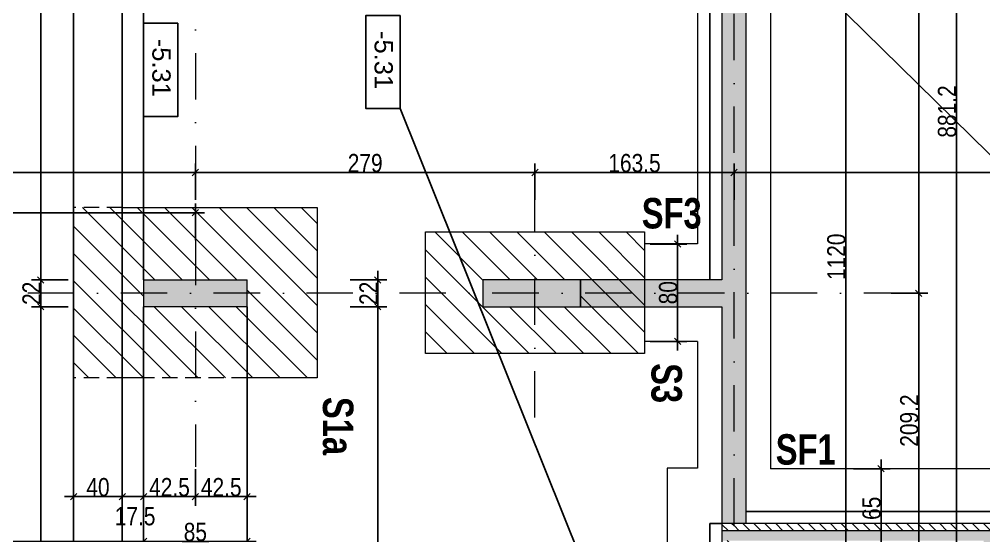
# Model space of a CAD drawing. Header units: centimetres. Extents: x 16433 to 114398, y -50094 to -12305.
# Drawn here: x 66194 to 66987, y -20493 to -20069 of the extents above; entities that cross this region are included whole.
import ezdxf
from ezdxf.enums import TextEntityAlignment as Align

# ---------------------------------------------------------------- set-up
doc = ezdxf.new("R2010")
doc.units = ezdxf.units.CM
doc.header["$LTSCALE"] = 0.5
doc.linetypes.add('CACHEX2', pattern=[19.05, 12.7, -6.35])
doc.linetypes.add('TIRETPTX2', pattern=[50.8, 25.4, -12.7, 0, -12.7])
doc.layers.get('DEFPOINTS').update_dxf_attribs({"linetype": 'CONTINUOUS'})
for name, color, linetype in [('01_cote_gen', 4, 'CONTINUOUS'), ('01_linteaux', 2, 'CONTINUOUS'), ('01_poch_murs', 253, 'CONTINUOUS'), ('01_poch_poteaux', 250, 'CONTINUOUS'), ('01_poch_Semelles', 253, 'CONTINUOUS'), ('01_texte', 230, 'CONTINUOUS'), ('1 Poutres', 7, 'CONTINUOUS'), ('AA_COTES', 2, 'CONTINUOUS')]:
    doc.layers.add(name, color=color, linetype=linetype)
for name, color, linetype, lineweight in [('01_murs_coup', 5, 'CONTINUOUS', 60), ('01_sem', 42, 'CONTINUOUS', 15), ('01_tram_axes', 2, 'TIRETPTX2', 9)]:
    doc.layers.add(name, color=color, linetype=linetype, lineweight=lineweight)
doc.styles.add('ARIAL', font='arial.ttf')
doc.styles.add('impact', font='impact.ttf')
doc.styles.add('STYLE2', font='ARIALN.TTF')
doc.dimstyles.new('JB50', dxfattribs={"dimscale": 0.1, "dimtxt": 150, "dimasz": 15, "dimexe": 0.1, "dimexo": 0.1, "dimgap": 0.09, "dimtad": 1, "dimdec": 1, "dimdsep": 46, "dimtxsty": 'STYLE2', "dimblk1": 'BOND_G', "dimblk2": 'BOND_D', "dimsah": 1, "dimcen": 1.5, "dimdle": 0.01, "dimse1": 1, "dimse2": 1, "dimclrd": 4, "dimclre": 2, "dimclrt": 6, "dimazin": 2, "dimtfac": 2.333333, "dimtdec": 1, "dimtix": 1, "dimtmove": 2, "dimatfit": 3, "dimldrblk": 'BOND_G', "dimfxl": 1, "dimtolj": 1, "dimtzin": 0, "dimarcsym": 0})
pattern_1 = [(315, (86033.132, 37511.667), (4.49012806, 4.49012806), [])]
pattern_2 = [(315, (86033.132, 37511.667), (11.22532, 11.22532), [])]

# ---------------------------------------------------------------- blocks, each defined once
blk = doc.blocks.new('BOND_G')
at = {"layer": 'AA_COTES', "color": 0}
for p, q in [((0, -5), (0, 15)), ((5, 0), (-5, 0)), ((1.77, 1.77), (-1.77, -1.77))]:
    blk.add_line(p, q, dxfattribs=at)
blk = doc.blocks.new('BOND_D')
at = {"layer": 'AA_COTES', "color": 0}
for p, q in [((5, 0), (-5, 0)), ((-1.77, -1.77), (1.77, 1.77)), ((0, 5), (0, -15))]:
    blk.add_line(p, q, dxfattribs=at)
blk = doc.blocks.new('*D1119')
at = {"layer": '01_cote_gen', "color": 4, "lineweight": -2, "transparency": 16777216}
blk.add_line((66933.1, -19779.37), (66933.1, -20292.37), dxfattribs=at)
at = {"layer": 'DEFPOINTS', "color": 0, "transparency": 16777216}
for p in [(66910.6, -19777.87), (66910.6, -20293.87), (66933.1, -20293.87)]:
    blk.add_point(p, dxfattribs=at)
at = {"layer": '01_cote_gen', "color": 4, "lineweight": -2, "transparency": 16777216, "xscale": 1.5, "yscale": 1.5, "zscale": 1.5}
for name, p, rotation in [('BOND_G', (66933.1, -19777.87), 90), ('BOND_D', (66933.1, -20293.87), 270)]:
    blk.add_blockref(name, p, dxfattribs=dict(at, rotation=rotation))
at = {"layer": '01_cote_gen', "color": 6, "transparency": 16777216, "insert": (66925.43, -20035.87), "char_height": 15, "attachment_point": 5, "rotation": 90, "style": 'STYLE2'}
blk.add_mtext('\\A1;516', dxfattribs=at)
blk = doc.blocks.new('*D1120')
at = {"layer": '01_cote_gen', "color": 4, "lineweight": -2, "transparency": 16777216}
blk.add_line((66933.1, -20295.37), (66933.1, -20501.56), dxfattribs=at)
at = {"layer": 'DEFPOINTS', "color": 0, "transparency": 16777216}
for p in [(66910.6, -20293.87), (66929.87, -20503.06), (66933.1, -20503.06)]:
    blk.add_point(p, dxfattribs=at)
at = {"layer": '01_cote_gen', "color": 4, "lineweight": -2, "transparency": 16777216, "xscale": 1.5, "yscale": 1.5, "zscale": 1.5}
for name, p, rotation in [('BOND_G', (66933.1, -20293.87), 90), ('BOND_D', (66933.1, -20503.06), 270)]:
    blk.add_blockref(name, p, dxfattribs=dict(at, rotation=rotation))
at = {"layer": '01_cote_gen', "color": 6, "transparency": 16777216, "insert": (66925.43, -20398.46), "char_height": 15, "attachment_point": 5, "rotation": 90, "style": 'STYLE2'}
blk.add_mtext('\\A1;209.2', dxfattribs=at)
blk = doc.blocks.new('*D1229')
at = {"layer": '01_cote_gen', "color": 4, "lineweight": -2, "transparency": 16777216}
blk.add_line((65705.4, -20194.63), (66337.4, -20194.63), dxfattribs=at)
at = {"layer": 'DEFPOINTS', "color": 0, "transparency": 16777216}
for p in [(66338.9, -20194.63), (65703.9, -20240.76), (66338.9, -20240.76)]:
    blk.add_point(p, dxfattribs=at)
at = {"layer": '01_cote_gen', "color": 4, "lineweight": -2, "transparency": 16777216, "xscale": 1.5, "yscale": 1.5, "zscale": 1.5, "rotation": 180}
blk.add_blockref('BOND_G', (65703.9, -20194.63), dxfattribs=at)
at = {"layer": '01_cote_gen', "color": 4, "lineweight": -2, "transparency": 16777216, "xscale": 1.5, "yscale": 1.5, "zscale": 1.5}
blk.add_blockref('BOND_D', (66338.9, -20194.63), dxfattribs=at)
at = {"layer": '01_cote_gen', "color": 6, "transparency": 16777216, "insert": (66021.4, -20186.96), "char_height": 15, "attachment_point": 5, "style": 'STYLE2'}
blk.add_mtext('\\A1;635', dxfattribs=at)
blk = doc.blocks.new('*D1231')
at = {"layer": '01_cote_gen', "color": 4, "lineweight": -2, "transparency": 16777216}
blk.add_line((65884.91, -20227.64), (66337.4, -20227.64), dxfattribs=at)
at = {"layer": 'DEFPOINTS', "color": 0, "transparency": 16777216}
for p in [(66338.9, -20227.64), (65883.41, -20235.14), (66338.9, -20256.07)]:
    blk.add_point(p, dxfattribs=at)
at = {"layer": '01_cote_gen', "color": 4, "lineweight": -2, "transparency": 16777216, "xscale": 1.5, "yscale": 1.5, "zscale": 1.5, "rotation": 180}
blk.add_blockref('BOND_G', (65883.41, -20227.64), dxfattribs=at)
at = {"layer": '01_cote_gen', "color": 4, "lineweight": -2, "transparency": 16777216, "xscale": 1.5, "yscale": 1.5, "zscale": 1.5}
blk.add_blockref('BOND_D', (66338.9, -20227.64), dxfattribs=at)
at = {"layer": '01_cote_gen', "color": 6, "transparency": 16777216, "insert": (66111.16, -20220), "char_height": 15, "attachment_point": 5, "style": 'STYLE2'}
blk.add_mtext('\\A1;455.5', dxfattribs=at)
blk = doc.blocks.new('*D1232')
at = {"layer": '01_cote_gen', "color": 4, "lineweight": -2, "transparency": 16777216}
blk.add_line((66340.4, -20194.63), (66616.4, -20194.63), dxfattribs=at)
at = {"layer": 'DEFPOINTS', "color": 0, "transparency": 16777216}
for p in [(66338.9, -20187.13), (66617.9, -20192.53), (66617.9, -20194.63)]:
    blk.add_point(p, dxfattribs=at)
at = {"layer": '01_cote_gen', "color": 4, "lineweight": -2, "transparency": 16777216, "xscale": 1.5, "yscale": 1.5, "zscale": 1.5, "rotation": 180}
blk.add_blockref('BOND_G', (66338.9, -20194.63), dxfattribs=at)
at = {"layer": '01_cote_gen', "color": 4, "lineweight": -2, "transparency": 16777216, "xscale": 1.5, "yscale": 1.5, "zscale": 1.5}
blk.add_blockref('BOND_D', (66617.9, -20194.63), dxfattribs=at)
at = {"layer": '01_cote_gen', "color": 6, "transparency": 16777216, "insert": (66478.4, -20186.96), "char_height": 15, "attachment_point": 5, "style": 'STYLE2'}
blk.add_mtext('\\A1;279', dxfattribs=at)
blk = doc.blocks.new('*D1233')
at = {"layer": '01_cote_gen', "color": 4, "lineweight": -2, "transparency": 16777216}
blk.add_line((66619.4, -20194.63), (66779.9, -20194.63), dxfattribs=at)
at = {"layer": 'DEFPOINTS', "color": 0, "transparency": 16777216}
for p in [(66781.4, -20194.63), (66617.9, -20217.13), (66781.4, -20239.14)]:
    blk.add_point(p, dxfattribs=at)
at = {"layer": '01_cote_gen', "color": 4, "lineweight": -2, "transparency": 16777216, "xscale": 1.5, "yscale": 1.5, "zscale": 1.5, "rotation": 180}
blk.add_blockref('BOND_G', (66617.9, -20194.63), dxfattribs=at)
at = {"layer": '01_cote_gen', "color": 4, "lineweight": -2, "transparency": 16777216, "xscale": 1.5, "yscale": 1.5, "zscale": 1.5}
blk.add_blockref('BOND_D', (66781.4, -20194.63), dxfattribs=at)
at = {"layer": '01_cote_gen', "color": 6, "transparency": 16777216, "insert": (66699.65, -20186.96), "char_height": 15, "attachment_point": 5, "style": 'STYLE2'}
blk.add_mtext('\\A1;163.5', dxfattribs=at)
blk = doc.blocks.new('*D1234')
at = {"layer": '01_cote_gen', "color": 4, "lineweight": -2, "transparency": 16777216}
blk.add_line((66782.9, -20194.63), (67309.9, -20194.63), dxfattribs=at)
at = {"layer": 'DEFPOINTS', "color": 0, "transparency": 16777216}
for p in [(67311.4, -20194.63), (66781.4, -20238.17), (67311.4, -20268.96)]:
    blk.add_point(p, dxfattribs=at)
at = {"layer": '01_cote_gen', "color": 4, "lineweight": -2, "transparency": 16777216, "xscale": 1.5, "yscale": 1.5, "zscale": 1.5, "rotation": 180}
blk.add_blockref('BOND_G', (66781.4, -20194.63), dxfattribs=at)
at = {"layer": '01_cote_gen', "color": 4, "lineweight": -2, "transparency": 16777216, "xscale": 1.5, "yscale": 1.5, "zscale": 1.5}
blk.add_blockref('BOND_D', (67311.4, -20194.63), dxfattribs=at)
at = {"layer": '01_cote_gen', "color": 6, "transparency": 16777216, "insert": (67046.4, -20186.96), "char_height": 15, "attachment_point": 5, "style": 'STYLE2'}
blk.add_mtext('\\A1;530', dxfattribs=at)
blk = doc.blocks.new('*D1250')
at = {"layer": '01_cote_gen', "color": 4, "lineweight": -2, "transparency": 16777216}
blk.add_line((66379.9, -20460.91), (66340.4, -20460.91), dxfattribs=at)
at = {"layer": 'DEFPOINTS', "color": 0, "transparency": 16777216}
for p in [(66338.9, -20431.14), (66381.4, -20431.14), (66338.9, -20460.91)]:
    blk.add_point(p, dxfattribs=at)
at = {"layer": '01_cote_gen', "color": 4, "lineweight": -2, "transparency": 16777216, "xscale": 1.5, "yscale": 1.5, "zscale": 1.5, "rotation": 180}
blk.add_blockref('BOND_D', (66338.9, -20460.91), dxfattribs=at)
at = {"layer": '01_cote_gen', "color": 4, "lineweight": -2, "transparency": 16777216, "xscale": 1.5, "yscale": 1.5, "zscale": 1.5}
blk.add_blockref('BOND_G', (66381.4, -20460.91), dxfattribs=at)
at = {"layer": '01_cote_gen', "color": 6, "transparency": 16777216, "insert": (66360.15, -20453.24), "char_height": 15, "attachment_point": 5, "style": 'STYLE2'}
blk.add_mtext('\\A1;42.5', dxfattribs=at)
blk = doc.blocks.new('*D1251')
at = {"layer": '01_cote_gen', "color": 4, "lineweight": -2, "transparency": 16777216}
blk.add_line((66337.4, -20460.91), (66297.9, -20460.91), dxfattribs=at)
at = {"layer": 'DEFPOINTS', "color": 0, "transparency": 16777216}
for p in [(66296.4, -20431.26), (66338.9, -20431.26), (66296.4, -20460.91)]:
    blk.add_point(p, dxfattribs=at)
at = {"layer": '01_cote_gen', "color": 4, "lineweight": -2, "transparency": 16777216, "xscale": 1.5, "yscale": 1.5, "zscale": 1.5, "rotation": 180}
blk.add_blockref('BOND_D', (66296.4, -20460.91), dxfattribs=at)
at = {"layer": '01_cote_gen', "color": 4, "lineweight": -2, "transparency": 16777216, "xscale": 1.5, "yscale": 1.5, "zscale": 1.5}
blk.add_blockref('BOND_G', (66338.9, -20460.91), dxfattribs=at)
at = {"layer": '01_cote_gen', "color": 6, "transparency": 16777216, "insert": (66317.65, -20453.24), "char_height": 15, "attachment_point": 5, "style": 'STYLE2'}
blk.add_mtext('\\A1;42.5', dxfattribs=at)
blk = doc.blocks.new('*D1254')
at = {"layer": '01_cote_gen', "color": 4, "lineweight": -2, "transparency": 16777216}
blk.add_line((66379.9, -20497.74), (66297.9, -20497.74), dxfattribs=at)
at = {"layer": 'DEFPOINTS', "color": 0, "transparency": 16777216}
for p in [(66296.4, -20492.66), (66381.4, -20492.66), (66296.4, -20497.74)]:
    blk.add_point(p, dxfattribs=at)
at = {"layer": '01_cote_gen', "color": 4, "lineweight": -2, "transparency": 16777216, "xscale": 1.5, "yscale": 1.5, "zscale": 1.5, "rotation": 180}
blk.add_blockref('BOND_D', (66296.4, -20497.74), dxfattribs=at)
at = {"layer": '01_cote_gen', "color": 4, "lineweight": -2, "transparency": 16777216, "xscale": 1.5, "yscale": 1.5, "zscale": 1.5}
blk.add_blockref('BOND_G', (66381.4, -20497.74), dxfattribs=at)
at = {"layer": '01_cote_gen', "color": 6, "transparency": 16777216, "insert": (66338.9, -20490.07), "char_height": 15, "attachment_point": 5, "style": 'STYLE2'}
blk.add_mtext('\\A1;85', dxfattribs=at)
blk = doc.blocks.new('*D1256')
at = {"layer": '01_cote_gen', "color": 4, "lineweight": -2, "transparency": 16777216}
blk.add_line((66294.9, -20497.74), (65747.9, -20497.74), dxfattribs=at)
at = {"layer": 'DEFPOINTS', "color": 0, "transparency": 16777216}
for p in [(65746.4, -20497.74), (66296.4, -20524.42), (65746.4, -20540.94)]:
    blk.add_point(p, dxfattribs=at)
at = {"layer": '01_cote_gen', "color": 4, "lineweight": -2, "transparency": 16777216, "xscale": 1.5, "yscale": 1.5, "zscale": 1.5, "rotation": 180}
blk.add_blockref('BOND_D', (65746.4, -20497.74), dxfattribs=at)
at = {"layer": '01_cote_gen', "color": 4, "lineweight": -2, "transparency": 16777216, "xscale": 1.5, "yscale": 1.5, "zscale": 1.5}
blk.add_blockref('BOND_G', (66296.4, -20497.74), dxfattribs=at)
at = {"layer": '01_cote_gen', "color": 6, "transparency": 16777216, "insert": (66021.4, -20490.07), "char_height": 15, "attachment_point": 5, "style": 'STYLE2'}
blk.add_mtext('\\A1;550', dxfattribs=at)
blk = doc.blocks.new('*D1257')
at = {"layer": '01_cote_gen', "color": 4, "lineweight": -2, "transparency": 16777216}
blk.add_line((66294.9, -20460.91), (66280.4, -20460.91), dxfattribs=at)
at = {"layer": 'DEFPOINTS', "color": 0, "transparency": 16777216}
for p in [(66278.9, -20438.41), (66296.4, -20438.41), (66278.9, -20460.91)]:
    blk.add_point(p, dxfattribs=at)
at = {"layer": '01_cote_gen', "color": 4, "lineweight": -2, "transparency": 16777216, "xscale": 1.5, "yscale": 1.5, "zscale": 1.5, "rotation": 180}
blk.add_blockref('BOND_D', (66278.9, -20460.91), dxfattribs=at)
at = {"layer": '01_cote_gen', "color": 4, "lineweight": -2, "transparency": 16777216, "xscale": 1.5, "yscale": 1.5, "zscale": 1.5}
blk.add_blockref('BOND_G', (66296.4, -20460.91), dxfattribs=at)
at = {"layer": '01_cote_gen', "color": 6, "transparency": 16777216, "insert": (66289.39, -20477.12), "char_height": 15, "attachment_point": 5, "style": 'STYLE2'}
blk.add_mtext('\\A1;17.5', dxfattribs=at)
blk = doc.blocks.new('*D1269')
at = {"layer": '01_cote_gen', "color": 4, "lineweight": -2, "transparency": 16777216}
blk.add_line((66488.69, -20284.37), (66488.69, -20303.37), dxfattribs=at)
at = {"layer": 'DEFPOINTS', "color": 0, "transparency": 16777216}
for p in [(66406.16, -20282.87), (66406.16, -20304.87), (66488.69, -20304.87)]:
    blk.add_point(p, dxfattribs=at)
at = {"layer": '01_cote_gen', "color": 4, "lineweight": -2, "transparency": 16777216, "xscale": 1.5, "yscale": 1.5, "zscale": 1.5}
for name, p, rotation in [('BOND_G', (66488.69, -20282.87), 90), ('BOND_D', (66488.69, -20304.87), 270)]:
    blk.add_blockref(name, p, dxfattribs=dict(at, rotation=rotation))
at = {"layer": '01_cote_gen', "color": 6, "transparency": 16777216, "insert": (66481.15, -20293.87), "char_height": 15, "attachment_point": 5, "rotation": 90, "style": 'STYLE2'}
blk.add_mtext('\\A1;22', dxfattribs=at)
blk = doc.blocks.new('*D1270')
at = {"layer": '01_cote_gen', "color": 4, "lineweight": -2, "transparency": 16777216}
blk.add_line((66488.69, -20306.37), (66488.69, -20815.57), dxfattribs=at)
at = {"layer": 'DEFPOINTS', "color": 0, "transparency": 16777216}
for p in [(66481.19, -20304.87), (66406.16, -20817.07), (66488.69, -20817.07)]:
    blk.add_point(p, dxfattribs=at)
at = {"layer": '01_cote_gen', "color": 4, "lineweight": -2, "transparency": 16777216, "xscale": 1.5, "yscale": 1.5, "zscale": 1.5}
for name, p, rotation in [('BOND_G', (66488.69, -20304.87), 90), ('BOND_D', (66488.69, -20817.07), 270)]:
    blk.add_blockref(name, p, dxfattribs=dict(at, rotation=rotation))
at = {"layer": '01_cote_gen', "color": 6, "transparency": 16777216, "insert": (66481.03, -20560.97), "char_height": 15, "attachment_point": 5, "rotation": 90, "style": 'STYLE2'}
blk.add_mtext('\\A1;512.2', dxfattribs=at)
blk = doc.blocks.new('*D1281')
at = {"layer": '01_cote_gen', "color": 4, "lineweight": -2, "transparency": 16777216}
blk.add_line((66211.85, -20821.92), (66211.85, -20306.37), dxfattribs=at)
at = {"layer": 'DEFPOINTS', "color": 0, "transparency": 16777216}
for p in [(66211.85, -20304.87), (66296.4, -20304.87), (66238.12, -20823.42)]:
    blk.add_point(p, dxfattribs=at)
at = {"layer": '01_cote_gen', "color": 4, "lineweight": -2, "transparency": 16777216, "xscale": 1.5, "yscale": 1.5, "zscale": 1.5}
for name, p, rotation in [('BOND_D', (66211.85, -20304.87), 90), ('BOND_G', (66211.85, -20823.42), 270)]:
    blk.add_blockref(name, p, dxfattribs=dict(at, rotation=rotation))
at = {"layer": '01_cote_gen', "color": 6, "transparency": 16777216, "insert": (66204.18, -20564.14), "char_height": 15, "attachment_point": 5, "rotation": 90, "style": 'STYLE2'}
blk.add_mtext('\\A1;518.6', dxfattribs=at)
blk = doc.blocks.new('*D1282')
at = {"layer": '01_cote_gen', "color": 4, "lineweight": -2, "transparency": 16777216}
blk.add_line((66211.85, -20303.37), (66211.85, -20284.37), dxfattribs=at)
at = {"layer": 'DEFPOINTS', "color": 0, "transparency": 16777216}
for p in [(66211.85, -20282.87), (66296.4, -20282.87), (66296.4, -20304.87)]:
    blk.add_point(p, dxfattribs=at)
at = {"layer": '01_cote_gen', "color": 4, "lineweight": -2, "transparency": 16777216, "xscale": 1.5, "yscale": 1.5, "zscale": 1.5}
for name, p, rotation in [('BOND_D', (66211.85, -20282.87), 90), ('BOND_G', (66211.85, -20304.87), 270)]:
    blk.add_blockref(name, p, dxfattribs=dict(at, rotation=rotation))
at = {"layer": '01_cote_gen', "color": 6, "transparency": 16777216, "insert": (66204.31, -20293.87), "char_height": 15, "attachment_point": 5, "rotation": 90, "style": 'STYLE2'}
blk.add_mtext('\\A1;22', dxfattribs=at)
blk = doc.blocks.new('*D1283')
at = {"layer": '01_cote_gen', "color": 4, "lineweight": -2, "transparency": 16777216}
blk.add_line((66211.85, -20281.37), (66211.85, -19789.37), dxfattribs=at)
at = {"layer": 'DEFPOINTS', "color": 0, "transparency": 16777216}
for p in [(66211.85, -19787.87), (66311.96, -19787.87), (66296.4, -20282.87)]:
    blk.add_point(p, dxfattribs=at)
at = {"layer": '01_cote_gen', "color": 4, "lineweight": -2, "transparency": 16777216, "xscale": 1.5, "yscale": 1.5, "zscale": 1.5}
for name, p, rotation in [('BOND_D', (66211.85, -19787.87), 90), ('BOND_G', (66211.85, -20282.87), 270)]:
    blk.add_blockref(name, p, dxfattribs=dict(at, rotation=rotation))
at = {"layer": '01_cote_gen', "color": 6, "transparency": 16777216, "insert": (66204.18, -20035.37), "char_height": 15, "attachment_point": 5, "rotation": 90, "style": 'STYLE2'}
blk.add_mtext('\\A1;495', dxfattribs=at)
blk = doc.blocks.new('*D1299')
at = {"layer": '01_cote_gen', "color": 4, "lineweight": -2, "transparency": 16777216}
blk.add_line((66873.19, -19705.36), (66873.19, -20822.41), dxfattribs=at)
at = {"layer": 'DEFPOINTS', "color": 0, "transparency": 16777216}
for p in [(66859.17, -19703.86), (66791.4, -20823.91), (66873.19, -20823.91)]:
    blk.add_point(p, dxfattribs=at)
at = {"layer": '01_cote_gen', "color": 4, "lineweight": -2, "transparency": 16777216, "xscale": 1.5, "yscale": 1.5, "zscale": 1.5}
for name, p, rotation in [('BOND_G', (66873.19, -19703.86), 90), ('BOND_D', (66873.19, -20823.91), 270)]:
    blk.add_blockref(name, p, dxfattribs=dict(at, rotation=rotation))
at = {"layer": '01_cote_gen', "color": 6, "transparency": 16777216, "insert": (66865.52, -20263.89), "char_height": 15, "attachment_point": 5, "rotation": 90, "style": 'STYLE2'}
blk.add_mtext('\\A1;1120', dxfattribs=at)
blk = doc.blocks.new('*D1300')
at = {"layer": '01_cote_gen', "color": 4, "lineweight": -2, "transparency": 16777216}
blk.add_line((66964.13, -19705.36), (66964.13, -20583.56), dxfattribs=at)
at = {"layer": 'DEFPOINTS', "color": 0, "transparency": 16777216}
for p in [(66961.95, -19703.86), (66961.95, -20585.06), (66964.13, -20585.06)]:
    blk.add_point(p, dxfattribs=at)
at = {"layer": '01_cote_gen', "color": 4, "lineweight": -2, "transparency": 16777216, "xscale": 1.5, "yscale": 1.5, "zscale": 1.5}
for name, p, rotation in [('BOND_G', (66964.13, -19703.86), 90), ('BOND_D', (66964.13, -20585.06), 270)]:
    blk.add_blockref(name, p, dxfattribs=dict(at, rotation=rotation))
at = {"layer": '01_cote_gen', "color": 6, "transparency": 16777216, "insert": (66956.46, -20144.46), "char_height": 15, "attachment_point": 5, "rotation": 90, "style": 'STYLE2'}
blk.add_mtext('\\A1;881.2', dxfattribs=at)
blk = doc.blocks.new('*D1314')
at = {"layer": '01_cote_gen', "color": 4, "lineweight": -2, "transparency": 16777216}
blk.add_line((66735.02, -20254.85), (66735.02, -20331.85), dxfattribs=at)
at = {"layer": 'DEFPOINTS', "color": 0, "transparency": 16777216}
for p in [(66724.09, -20253.35), (66726.6, -20333.35), (66735.02, -20333.35)]:
    blk.add_point(p, dxfattribs=at)
at = {"layer": '01_cote_gen', "color": 4, "lineweight": -2, "transparency": 16777216, "xscale": 1.5, "yscale": 1.5, "zscale": 1.5}
for name, p, rotation in [('BOND_G', (66735.02, -20253.35), 90), ('BOND_D', (66735.02, -20333.35), 270)]:
    blk.add_blockref(name, p, dxfattribs=dict(at, rotation=rotation))
at = {"layer": '01_cote_gen', "color": 6, "transparency": 16777216, "insert": (66727.36, -20293.35), "char_height": 15, "attachment_point": 5, "rotation": 90, "style": 'STYLE2'}
blk.add_mtext('\\A1;80', dxfattribs=at)
blk = doc.blocks.new('*D1320')
at = {"layer": '01_cote_gen', "color": 4, "lineweight": -2, "transparency": 16777216}
blk.add_line((66240.4, -20460.91), (66277.4, -20460.91), dxfattribs=at)
at = {"layer": 'DEFPOINTS', "color": 0, "transparency": 16777216}
for p in [(66238.9, -20463.42), (66278.9, -20460.91), (66278.9, -20465.21)]:
    blk.add_point(p, dxfattribs=at)
at = {"layer": '01_cote_gen', "color": 4, "lineweight": -2, "transparency": 16777216, "xscale": 1.5, "yscale": 1.5, "zscale": 1.5, "rotation": 180}
blk.add_blockref('BOND_G', (66238.9, -20460.91), dxfattribs=at)
at = {"layer": '01_cote_gen', "color": 4, "lineweight": -2, "transparency": 16777216, "xscale": 1.5, "yscale": 1.5, "zscale": 1.5}
blk.add_blockref('BOND_D', (66278.9, -20460.91), dxfattribs=at)
at = {"layer": '01_cote_gen', "color": 6, "transparency": 16777216, "insert": (66258.9, -20453.24), "char_height": 15, "attachment_point": 5, "style": 'STYLE2'}
blk.add_mtext('\\A1;40', dxfattribs=at)
blk = doc.blocks.new('*D1333')
at = {"layer": '01_cote_gen', "color": 4, "lineweight": -2, "transparency": 16777216}
blk.add_line((66902.16, -20439.54), (66902.16, -20501.56), dxfattribs=at)
at = {"layer": 'DEFPOINTS', "color": 0, "transparency": 16777216}
for p in [(66891.57, -20438.04), (66891.57, -20503.06), (66902.16, -20503.06)]:
    blk.add_point(p, dxfattribs=at)
at = {"layer": '01_cote_gen', "color": 4, "lineweight": -2, "transparency": 16777216, "xscale": 1.5, "yscale": 1.5, "zscale": 1.5}
for name, p, rotation in [('BOND_G', (66902.16, -20438.04), 90), ('BOND_D', (66902.16, -20503.06), 270)]:
    blk.add_blockref(name, p, dxfattribs=dict(at, rotation=rotation))
at = {"layer": '01_cote_gen', "color": 6, "transparency": 16777216, "insert": (66894.49, -20470.55), "char_height": 15, "attachment_point": 5, "rotation": 90, "style": 'STYLE2'}
blk.add_mtext('\\A1;65', dxfattribs=at)

msp = doc.modelspace()

# ---------------------------------------------------------------- hatches: boundary and pattern name
at = {"layer": '01_poch_murs'}
h = msp.add_hatch(color=256, dxfattribs=at)
h.dxf.hatch_style = 1
h.paths.add_polyline_path([(67305.405, -20497.059), (67305.403, -19703.865), (67297.403, -19703.865), (67297.405, -20489.059), (66771.401, -20489.059), (66771.401, -20497.059), (66986.401, -20497.059), (66986.401, -20571.059), (66777.401, -20571.059), (66777.401, -20799.51), (66785.401, -20799.155), (66785.401, -20579.059), (66994.401, -20579.059), (66994.401, -20497.059)])
h = msp.add_hatch(dxfattribs=at)
h.set_pattern_fill('ANSI31', color=256, scale=2, angle=-90)
h.set_pattern_definition(pattern_1)
h.paths.add_polyline_path([(67311.405, -20503.059), (67311.403, -19703.865), (67305.403, -19703.865), (67305.405, -20497.059), (66994.401, -20497.059), (66994.401, -20579.059), (66785.401, -20579.059), (66785.401, -20799.155), (66791.401, -20798.889), (66791.401, -20585.059), (67000.401, -20585.059), (67000.401, -20503.059)])
h.paths.add_polyline_path([(67297.405, -20489.059), (67297.403, -19703.865), (67291.403, -19703.865), (67291.405, -20483.059), (66791.401, -20483.059), (66781.401, -20483.059), (66781.401, -20489.059)])
h = msp.add_hatch(color=256, dxfattribs=at)
h.dxf.hatch_style = 1
h.paths.add_polyline_path([(66791.401, -20483.059), (66791.401, -19787.866), (66771.401, -19787.866), (66771.401, -20282.866), (66655.395, -20282.866), (66655.395, -20304.866), (66771.401, -20304.866), (66771.401, -20483.059)])
h.paths.add_polyline_path([(66711.401, -19787.866), (66711.401, -19767.866), (66376.405, -19767.866), (66376.405, -19787.866)])
h = msp.add_hatch(dxfattribs=at)
h.set_pattern_fill('ANSI31', color=256, scale=2, angle=-90)
h.set_pattern_definition(pattern_1)
h.paths.add_polyline_path([(66781.401, -20503.059), (66781.401, -20497.059), (66771.401, -20497.059), (66771.401, -20503.059)])
h.paths.add_polyline_path([(66781.401, -20489.059), (66781.401, -20483.059), (66771.401, -20483.059), (66771.401, -20489.059)])
at = {"layer": '01_poch_poteaux'}
h = msp.add_hatch(color=256, dxfattribs=at)
h.dxf.hatch_style = 1
h.paths.add_polyline_path([(66381.401, -20304.866), (66381.401, -20293.866), (66338.903, -20293.866), (66338.903, -20304.866)])
h.paths.add_polyline_path([(66381.401, -20293.866), (66381.401, -20282.875), (66338.903, -20282.875), (66338.903, -20293.866)])
h.paths.add_polyline_path([(66338.903, -20293.866), (66338.903, -20282.875), (66296.405, -20282.875), (66296.405, -20293.866)])
h.paths.add_polyline_path([(66338.903, -20304.866), (66338.903, -20293.866), (66296.405, -20293.866), (66296.405, -20304.866)])
h = msp.add_hatch(color=256, dxfattribs=at)
h.dxf.hatch_style = 1
h.paths.add_polyline_path([(66655.395, -20293.866), (66655.395, -20282.866), (66617.895, -20282.866), (66617.895, -20293.866)])
h.paths.add_polyline_path([(66655.395, -20304.866), (66655.395, -20293.866), (66617.895, -20293.866), (66617.895, -20304.866)])
h.paths.add_polyline_path([(66617.895, -20304.866), (66617.895, -20293.866), (66575.395, -20293.866), (66575.395, -20304.866)])
h.paths.add_polyline_path([(66617.895, -20293.866), (66617.895, -20282.866), (66575.395, -20282.866), (66575.395, -20293.866)])
at = {"layer": '01_poch_Semelles', "linetype": 'CACHEX2', "ltscale": 2}
h = msp.add_hatch(dxfattribs=at)
h.set_pattern_fill('ANSI31', color=256, scale=5, angle=-90)
h.set_pattern_definition(pattern_2)
h.paths.add_polyline_path([(66438.903, -20293.866), (66438.903, -20223.35), (66338.903, -20223.35), (66338.903, -20282.875), (66381.401, -20282.875), (66381.401, -20293.866)])
h.paths.add_polyline_path([(66438.903, -20363.35), (66438.903, -20293.866), (66381.401, -20293.866), (66381.401, -20304.866), (66381.402, -20363.35), (66381.405, -20363.35)])
h.paths.add_polyline_path([(66381.402, -20363.35), (66381.401, -20304.866), (66338.903, -20304.866), (66338.903, -20363.35)])
h.paths.add_polyline_path([(66338.903, -20282.875), (66338.903, -20223.35), (66296.405, -20223.35), (66296.405, -20282.875)])
h.paths.add_polyline_path([(66338.903, -20363.35), (66338.903, -20304.866), (66296.405, -20304.866), (66296.405, -20363.35)])
h.paths.add_polyline_path([(66296.405, -20363.35), (66296.405, -20304.866), (66296.405, -20293.866), (66278.903, -20293.866), (66278.903, -20363.35)])
h.paths.add_polyline_path([(66296.405, -20293.866), (66296.405, -20282.875), (66296.405, -20223.35), (66278.903, -20223.35), (66278.903, -20293.866)])
h.paths.add_polyline_path([(66278.903, -20293.866), (66278.903, -20223.35), (66238.903, -20223.35), (66238.903, -20293.866)])
h.paths.add_polyline_path([(66278.903, -20363.35), (66278.903, -20293.866), (66238.903, -20293.866), (66238.903, -20363.35)])
h = msp.add_hatch(dxfattribs=at)
h.set_pattern_fill('ANSI31', color=256, scale=5, angle=-90)
h.set_pattern_definition(pattern_2)
h.paths.add_polyline_path([(66707.895, -20282.866), (66707.895, -20243.346), (66617.895, -20243.346), (66617.895, -20282.866)])
h.paths.add_polyline_path([(66707.895, -20343.346), (66707.895, -20304.866), (66617.895, -20304.866), (66617.895, -20343.346)])
h.paths.add_polyline_path([(66617.895, -20343.346), (66617.895, -20304.866), (66575.395, -20304.866), (66575.395, -20293.866), (66568.064, -20293.866), (66587.951, -20343.346)])
h.paths.add_polyline_path([(66617.895, -20282.866), (66617.895, -20243.346), (66547.758, -20243.346), (66568.064, -20293.866), (66575.395, -20293.866), (66575.395, -20282.866)])
h.paths.add_polyline_path([(66587.951, -20343.346), (66568.064, -20293.866), (66527.895, -20293.866), (66527.895, -20343.346)])
h.paths.add_polyline_path([(66568.064, -20293.866), (66547.758, -20243.346), (66527.895, -20243.346), (66527.895, -20293.866)])
h.paths.add_polyline_path([(66655.395, -20282.866), (66655.395, -20293.866), (66707.895, -20293.866), (66707.895, -20282.866)])
h.paths.add_polyline_path([(66655.395, -20293.866), (66655.395, -20304.866), (66707.895, -20304.866), (66707.895, -20293.866)])

# ---------------------------------------------------------------- linework, layer by layer
at = {"layer": '01_linteaux'}
for p, q in [((66238.903, -20823.385), (66238.903, -18795.866)), ((66278.903, -20821.611), (66278.903, -18795.866)), ((66296.405, -20304.866), (66296.405, -20820.835)), ((66381.401, -20304.866), (66381.405, -20817.066))]:
    msp.add_line(p, q, dxfattribs=at)
at = {"layer": '01_linteaux', "linetype": 'Continuous', "lineweight": 0}
for p, q in [((66791.401, -20483.059), (66771.401, -20483.059)), ((67297.405, -20489.059), (66771.401, -20489.059))]:
    msp.add_line(p, q, dxfattribs=at)
at = {"layer": '01_murs_coup', "linetype": 'Continuous', "lineweight": 0}
for p, q in [((66791.401, -20483.059), (66791.401, -19767.866)), ((66771.401, -19787.866), (66771.401, -20282.866)), ((66771.401, -20282.866), (66575.395, -20282.866)), ((66575.395, -20304.866), (66575.395, -20282.866)), ((66575.395, -20304.866), (66771.401, -20304.866)), ((66771.401, -20304.866), (66771.401, -20503.059)), ((67291.405, -20483.059), (66791.401, -20483.059))]:
    msp.add_line(p, q, dxfattribs=at)
at = {"layer": '01_poch_poteaux'}
msp.add_line((66655.395, -20304.866), (66655.395, -20282.866), dxfattribs=at)
at = {"layer": '01_sem', "linetype": 'Continuous', "lineweight": 0}
for p, q in [((66751.401, -19827.606), (66751.401, -20253.346)), ((66811.401, -19827.606), (66811.401, -20438.039)), ((66751.401, -20253.346), (66707.895, -20253.346)), ((66751.401, -20333.346), (66707.895, -20333.346)), ((66751.401, -20333.346), (66751.401, -20437.539)), ((67246.405, -20438.039), (66811.401, -20438.039))]:
    msp.add_line(p, q, dxfattribs=at)
at = {"layer": '01_sem', "linetype": 'CACHEX2', "ltscale": 2}
for p, q in [((66278.903, -20223.35), (66238.903, -20223.35)), ((66278.903, -20363.35), (66238.903, -20363.35)), ((66381.405, -20363.35), (66296.405, -20363.35))]:
    msp.add_line(p, q, dxfattribs=at)
at = {"layer": '01_sem'}
msp.add_line((66296.405, -20363.35), (66278.903, -20363.35), dxfattribs=at)
at = {"layer": '01_sem', "linetype": 'Continuous', "lineweight": 0}
for points in [[(66278.903, -20223.35), (66438.903, -20223.35), (66438.903, -20363.35), (66381.405, -20363.35)], [(66751.401, -20437.539), (66726.401, -20437.539), (66726.401, -20761.212)]]:
    msp.add_lwpolyline(points, dxfattribs=at)
msp.add_lwpolyline([(66707.895, -20243.346), (66707.895, -20343.346), (66527.895, -20343.346), (66527.895, -20243.346)], close=True, dxfattribs=at)
at = {"layer": '01_texte'}
for p, q in [((66296.405, -20282.866), (66296.405, -19787.866)), ((66761.401, -19787.866), (66761.401, -20282.866)), ((67033.698, -20221.486), (66791.401, -19983.059)), ((66507.063, -20142.096), (66771.401, -20799.776)), ((67281.405, -20473.059), (66791.401, -20473.059)), ((66761.401, -20483.059), (66761.401, -20790.209)), ((66771.401, -20483.059), (66761.401, -20483.059))]:
    msp.add_line(p, q, dxfattribs=at)
for points in [[(66507.063, -20065.519), (66507.063, -20142.096), (66478.968, -20142.096), (66478.968, -20065.519)], [(66324.501, -20071.866), (66324.501, -20148.443), (66296.405, -20148.443), (66296.405, -20071.866)]]:
    msp.add_lwpolyline(points, close=True, dxfattribs=at)
at = {"layer": '01_tram_axes', "linetype": 'TIRETPTX2', "ltscale": 3}
for p, q in [((66781.401, -20712.636), (66781.401, -19462.752)), ((66338.903, -19486.038), (66338.903, -20436.553)), ((66617.895, -20395.989), (66617.895, -20192.53)), ((66926.133, -20293.866), (66069.4, -20293.866))]:
    msp.add_line(p, q, dxfattribs=at)
at = {"layer": '1 Poutres', "color": 5, "linetype": 'Continuous', "lineweight": 0}
for p, q in [((66296.405, -20282.866), (66296.405, -20304.866)), ((66296.405, -20282.875), (66381.401, -20282.875)), ((66381.401, -20304.866), (66381.401, -20282.866)), ((66381.401, -20304.866), (66296.405, -20304.866))]:
    msp.add_line(p, q, dxfattribs=at)

# ---------------------------------------------------------------- texts
at = {"layer": '01_texte'}
for s, height, style, p in [('-5.31', 15, 'ARIAL', (66486.124, -20078.335)), ('-5.31', 15, 'ARIAL', (66303.561, -20084.682)), ('S1a', 25, 'impact', (66443.684, -20379.043))]:
    msp.add_text(s, height=height, rotation=270, dxfattribs=dict(at, style=style)).set_placement(p)
at = {"layer": '01_texte', "style": 'impact'}
for s, p in [('SF3', (66705.627, -20240.556)), ('SF1', (66815.692, -20434.661))]:
    msp.add_text(s, height=25, dxfattribs=at).set_placement(p)
msp.add_text('S3', height=25, rotation=270, dxfattribs=at).set_placement((66706.092, -20367.674), align=Align.BOTTOM_CENTER)

# ---------------------------------------------------------------- dimensions: what is measured, and where the dimension line sits
at = {"layer": '01_cote_gen'}
for base, p1, p2, picture, middle in [((66873.192, -20823.913), (66859.167, -19703.865), (66791.401, -20823.913), '*D1299', (66865.525, -20263.889)), ((66964.125, -20585.059), (66961.948, -19703.865), (66961.948, -20585.059), '*D1300', (66956.458, -20144.462)), ((66933.096, -20293.866), (66910.596, -19777.866), (66910.596, -20293.866), '*D1119', (66925.428, -20035.866)), ((66211.846, -19787.866), (66296.405, -20282.866), (66311.965, -19787.866), '*D1283', (66204.179, -20035.366)), ((66735.025, -20333.346), (66724.091, -20253.346), (66726.597, -20333.346), '*D1314', (66727.357, -20293.346)), ((66211.846, -20282.866), (66296.405, -20304.866), (66296.405, -20282.866), '*D1282', (66204.307, -20293.866)), ((66488.693, -20304.866), (66406.159, -20282.875), (66406.159, -20304.866), '*D1269', (66481.154, -20293.87)), ((66933.096, -20503.059), (66910.596, -20293.866), (66929.871, -20503.059), '*D1120', (66925.428, -20398.462)), ((66211.846, -20304.866), (66238.115, -20823.422), (66296.405, -20304.866), '*D1281', (66204.179, -20564.144)), ((66488.693, -20817.066), (66481.193, -20304.866), (66406.163, -20817.066), '*D1270', (66481.026, -20560.966)), ((66902.156, -20503.059), (66891.575, -20438.039), (66891.575, -20503.059), '*D1333', (66894.488, -20470.549))]:
    dim = msp.add_linear_dim(base=base, p1=p1, p2=p2, angle=270, dimstyle='JB50', dxfattribs=at)
    dim.commit()
    dim.dimension.update_dxf_attribs({"geometry": picture, "text_midpoint": middle})
for base, p1, p2, picture, middle in [((66338.903, -20194.629), (65703.903, -20240.758), (66338.903, -20240.758), '*D1229', (66021.403, -20186.961)), ((66617.895, -20194.629), (66338.903, -20187.129), (66617.895, -20192.53), '*D1232', (66478.399, -20186.961)), ((66781.401, -20194.629), (66617.895, -20217.129), (66781.401, -20239.142), '*D1233', (66699.648, -20186.961)), ((67311.404, -20194.629), (66781.401, -20238.169), (67311.404, -20268.956), '*D1234', (67046.403, -20186.961)), ((66338.903, -20227.637), (65883.407, -20235.137), (66338.903, -20256.068), '*D1231', (66111.155, -20220)), ((66296.405, -20460.911), (66338.903, -20431.258), (66296.405, -20431.258), '*D1251', (66317.654, -20453.243)), ((66338.903, -20460.911), (66381.402, -20431.14), (66338.903, -20431.14), '*D1250', (66360.153, -20453.243)), ((66278.903, -20460.911), (66238.903, -20463.415), (66278.903, -20465.214), '*D1320', (66258.903, -20453.243)), ((65746.401, -20497.738), (66296.405, -20524.425), (65746.401, -20540.945), '*D1256', (66021.403, -20490.071)), ((66296.405, -20497.738), (66381.402, -20492.655), (66296.405, -20492.655), '*D1254', (66338.904, -20490.071))]:
    dim = msp.add_linear_dim(base=base, p1=p1, p2=p2, dimstyle='JB50', dxfattribs=at)
    dim.commit()
    dim.dimension.update_dxf_attribs({"geometry": picture, "text_midpoint": middle})
dim = msp.add_linear_dim(base=(66278.903, -20460.911), p1=(66296.405, -20438.411), p2=(66278.903, -20438.411), dimstyle='JB50', dxfattribs=at)
dim.commit()
dim.dimension.update_dxf_attribs({"geometry": '*D1257', "text_midpoint": (66289.388, -20477.12), "dimtype": 160})

doc.saveas('drawing.dxf')
